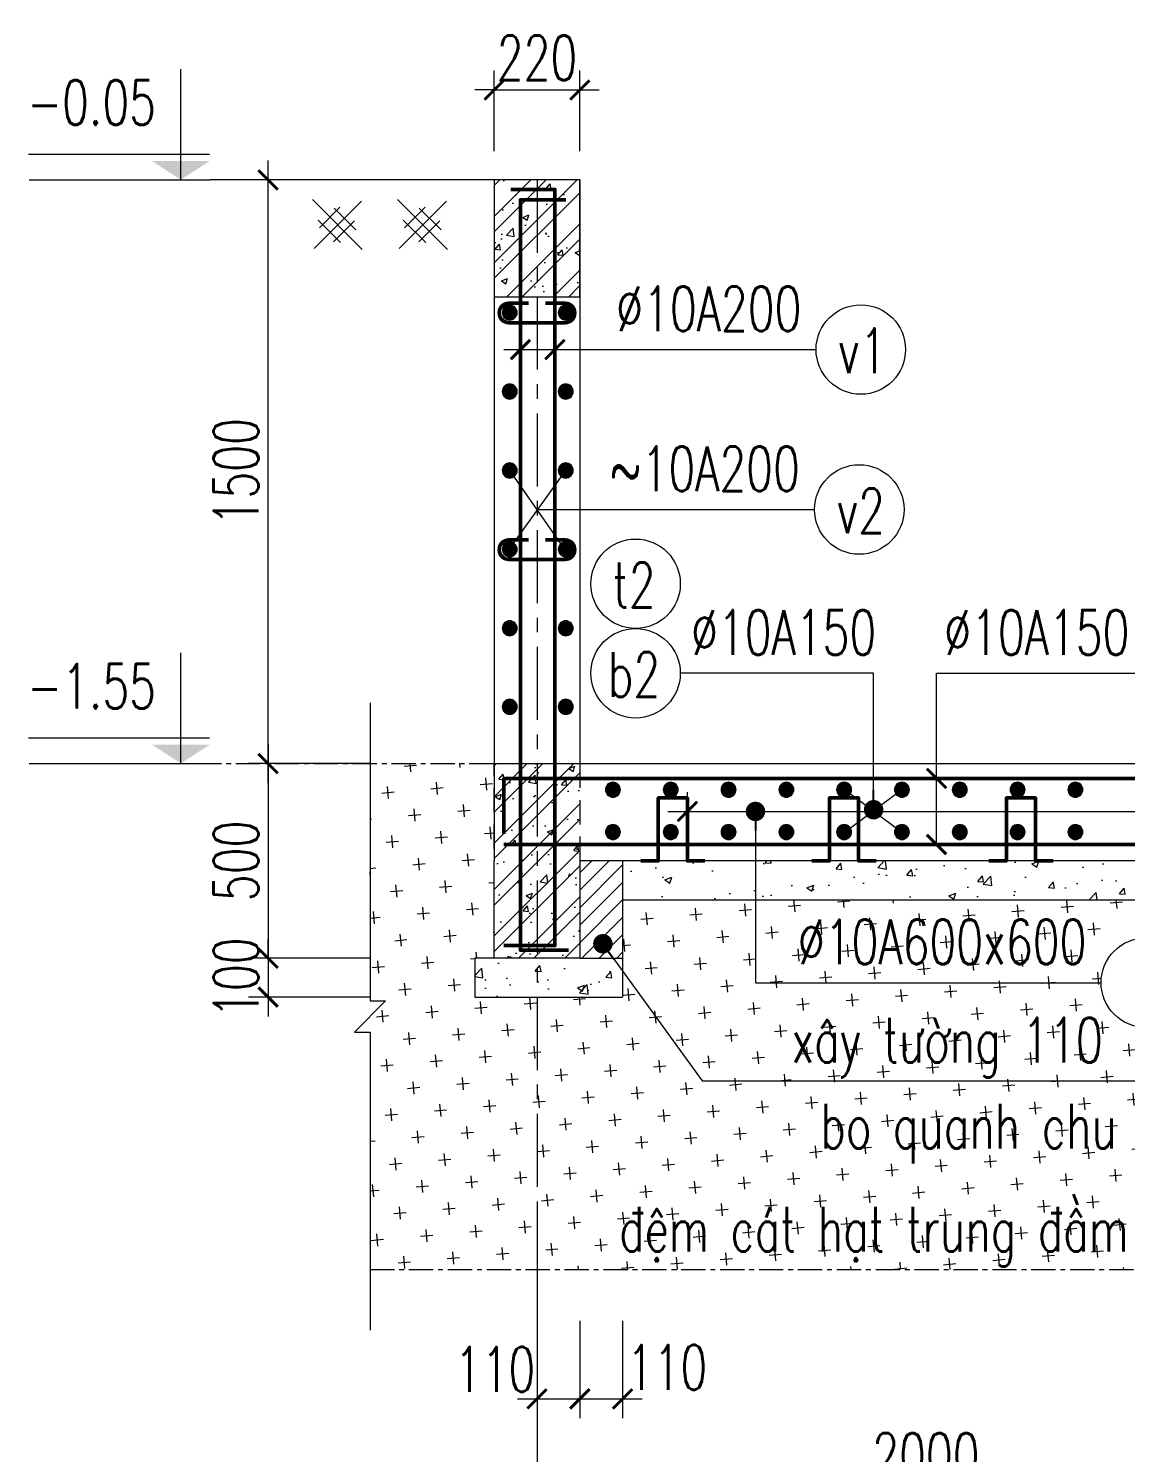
# Model space of a CAD drawing. Header units: millimetres. Extents: x 61738 to 439738, y 60858 to 151243.
# Drawn here: x 73916 to 79558, y 91936 to 99256 of the extents above; entities that cross this region are included whole.
import ezdxf
from ezdxf.enums import TextEntityAlignment as Align

# ---------------------------------------------------------------- set-up
doc = ezdxf.new("R2010")
doc.units = ezdxf.units.MM
doc.linetypes.add('CENTER', pattern=[2, 1.25, -0.25, 0.25, -0.25])
doc.linetypes.add('HIDDEN', pattern=[0.375, 0.25, -0.125])
for name, color, linetype, lineweight in [('1-THEP1', 1, 'Continuous', 50), ('10-TEXT', 4, 'Continuous', 15), ('2-THEP2', 6, 'Continuous', 50), ('3-THAY', 7, 'Continuous', 18), ('5-DUT', 2, 'HIDDEN', 15), ('6-TRUC', 8, 'CENTER', 9), ('7-HATCH', 8, 'Continuous', 13), ('8-DIM', 8, 'Continuous', 15), ('9-SO HIEU', 8, 'Continuous', 15)]:
    doc.layers.add(name, color=color, linetype=linetype, lineweight=lineweight)
doc.layers.add('KICHTHUOC', color=8, linetype='Continuous')
doc.layers.add('TEXT-Ghi chu', color=7, linetype='Continuous')
doc.styles.add('A3 - Text 2.3', font='Vnsimli.shx', dxfattribs={"width": 0.7, "height": 230})
doc.styles.add('A3-Text 2.3', font='vnsimli.shx', dxfattribs={"width": 0.7, "height": 230, "bigfont": 'vn.shx'})
doc.styles.add('S1', font='vnsimli.shx', dxfattribs={"width": 0.75})
doc.dimstyles.new('A3-1-100', dxfattribs={"dimtxt": 200, "dimasz": 120, "dimexe": 100, "dimexo": 0, "dimgap": 50, "dimtad": 1, "dimdec": 0, "dimdsep": 49, "dimtxsty": 'A3-Text 2.3', "dimblk": 'ARCHTICK', "dimcen": 10, "dimdle": 100, "dimclrd": 8, "dimclre": 8, "dimclrt": 2, "dimadec": 0, "dimazin": 2, "dimtfac": 1, "dimtdec": 0, "dimtix": 1, "dimtmove": 1, "dimatfit": 3, "dimldrblk": 'DOT', "dimfxl": 1, "dimtolj": 1, "dimtzin": 0, "dimlwd": -1, "dimlwe": -1, "dimarcsym": 0})
doc.dimstyles.new('A3-1-100x2', dxfattribs={"dimtxt": 200, "dimasz": 120, "dimexe": 100, "dimexo": 0, "dimgap": 50, "dimtad": 1, "dimdec": 0, "dimlfac": 0.5, "dimdsep": 49, "dimtxsty": 'A3-Text 2.3', "dimblk": 'ARCHTICK', "dimcen": 10, "dimdle": 100, "dimclrd": 8, "dimclre": 8, "dimclrt": 2, "dimadec": 0, "dimazin": 2, "dimtfac": 1, "dimtdec": 0, "dimtix": 1, "dimtmove": 1, "dimatfit": 3, "dimldrblk": 'DOT', "dimfxl": 1, "dimtolj": 1, "dimtzin": 0, "dimlwd": -1, "dimlwe": -1, "dimarcsym": 0})
doc.dimstyles.new('A3-1-100x4', dxfattribs={"dimtxt": 200, "dimasz": 120, "dimexe": 100, "dimexo": 0, "dimgap": 50, "dimtad": 1, "dimdec": 0, "dimlfac": 0.25, "dimdsep": 49, "dimtxsty": 'A3-Text 2.3', "dimblk": 'ARCHTICK', "dimcen": 10, "dimdle": 100, "dimclrd": 8, "dimclre": 8, "dimclrt": 2, "dimadec": 0, "dimazin": 2, "dimtfac": 1, "dimtdec": 0, "dimtix": 1, "dimtmove": 1, "dimatfit": 3, "dimldrblk": 'DOT', "dimfxl": 1, "dimtolj": 1, "dimtzin": 0, "dimlwd": -1, "dimlwe": -1, "dimarcsym": 0})

# ---------------------------------------------------------------- blocks, each defined once
blk = doc.blocks.new('DK THEP')
at = {"layer": '7-HATCH'}
h = blk.add_hatch(color=1, dxfattribs=at)
edge = h.paths.add_edge_path()
edge.add_arc((0, 0), 36.1, 0, 360)
at = {"layer": '7-HATCH', "color": 0}
blk.add_circle((0, 0), 36.1, dxfattribs=at)
blk = doc.blocks.new('_ArchTick')
at = {"color": 0, "linetype": 'ByBlock', "const_width": 0.15}
blk.add_lwpolyline([(-0.5, -0.5), (0.5, 0.5)], dxfattribs=at)
blk = doc.blocks.new('_Dot')
at = {"color": 0, "linetype": 'ByBlock', "lineweight": -2}
blk.add_line((-0.5, 0), (-1, 0), dxfattribs=at)
at = {"color": 0, "linetype": 'ByBlock', "const_width": 0.5}
blk.add_lwpolyline([(-0.25, 0, 1), (0.25, 0, 1)], format="xyb", close=True, dxfattribs=at)
blk = doc.blocks.new('*D116')
at = {"layer": '8-DIM', "color": 8, "ltscale": 500, "transparency": 16777216}
for p, q in [((76531.4, 93222.5), (76531.4, 91656.2)), ((80531.4, 93222.5), (80531.4, 91656.2))]:
    blk.add_line(p, q, dxfattribs=at)
at = {"layer": '8-DIM', "color": 8, "linetype": 'ByBlock', "ltscale": 500, "transparency": 16777216}
blk.add_line((76431.4, 91756.2), (80631.4, 91756.2), dxfattribs=at)
at = {"layer": 'Defpoints', "color": 0, "ltscale": 500, "transparency": 16777216}
for p in [(76531.4, 93222.5), (80531.4, 93222.5), (80531.4, 91756.2)]:
    blk.add_point(p, dxfattribs=at)
at = {"layer": '8-DIM', "color": 8, "ltscale": 500, "transparency": 16777216, "xscale": 100, "yscale": 100, "zscale": 100, "rotation": 180}
blk.add_blockref('_ArchTick', (76531.4, 91756.2), dxfattribs=at)
at = {"layer": '8-DIM', "color": 8, "ltscale": 500, "transparency": 16777216, "xscale": 100, "yscale": 100, "zscale": 100}
blk.add_blockref('_ArchTick', (80531.4, 91756.2), dxfattribs=at)
at = {"layer": '8-DIM', "color": 2, "ltscale": 500, "transparency": 16777216, "insert": (78531.4, 91921.2), "char_height": 230, "attachment_point": 5, "style": 'A3-Text 2.3'}
blk.add_mtext('\\A1;2000', dxfattribs=at)
blk = doc.blocks.new('*D117')
at = {"layer": '8-DIM', "color": 8, "linetype": 'ByBlock', "ltscale": 500, "transparency": 16777216}
blk.add_line((75148.6, 95377.3), (75148.6, 98577.3), dxfattribs=at)
at = {"layer": '8-DIM', "color": 8, "ltscale": 500, "transparency": 16777216}
for p, q in [((75580.1, 98477.3), (75048.6, 98477.3)), ((75580.1, 95477.3), (75048.6, 95477.3))]:
    blk.add_line(p, q, dxfattribs=at)
at = {"layer": 'Defpoints', "color": 0, "ltscale": 500, "transparency": 16777216}
for p in [(75148.6, 98477.3), (75580.1, 98477.3), (75580.1, 95477.3)]:
    blk.add_point(p, dxfattribs=at)
at = {"layer": '8-DIM', "color": 8, "ltscale": 500, "transparency": 16777216, "xscale": 100, "yscale": 100, "zscale": 100}
for p, rotation in [((75148.6, 98477.3), 90), ((75148.6, 95477.3), 270)]:
    blk.add_blockref('_ArchTick', p, dxfattribs=dict(at, rotation=rotation))
at = {"layer": '8-DIM', "color": 2, "ltscale": 500, "transparency": 16777216, "insert": (74983.6, 96977.3), "char_height": 230, "attachment_point": 5, "rotation": 90, "style": 'A3-Text 2.3'}
blk.add_mtext('\\A1;1500', dxfattribs=at)
blk = doc.blocks.new('*D118')
at = {"layer": '8-DIM', "color": 8, "linetype": 'ByBlock', "ltscale": 100, "transparency": 16777216}
blk.add_line((75148.6, 95577.3), (75148.6, 94377.3), dxfattribs=at)
at = {"layer": '8-DIM', "color": 8, "ltscale": 100, "transparency": 16777216}
for p, q in [((75673, 95477.3), (75048.6, 95477.3)), ((75673, 94477.3), (75048.6, 94477.3))]:
    blk.add_line(p, q, dxfattribs=at)
at = {"layer": 'Defpoints', "color": 0, "ltscale": 100, "transparency": 16777216}
for p in [(75673, 95477.3), (75148.6, 94477.3), (75673, 94477.3)]:
    blk.add_point(p, dxfattribs=at)
at = {"layer": '8-DIM', "color": 8, "ltscale": 100, "transparency": 16777216, "xscale": 100, "yscale": 100, "zscale": 100}
for p, rotation in [((75148.6, 95477.3), 90), ((75148.6, 94477.3), 270)]:
    blk.add_blockref('_ArchTick', p, dxfattribs=dict(at, rotation=rotation))
at = {"layer": '8-DIM', "color": 2, "ltscale": 100, "transparency": 16777216, "insert": (74983.6, 94977.3), "char_height": 230, "attachment_point": 5, "rotation": 90, "style": 'A3-Text 2.3'}
blk.add_mtext('\\A1;500', dxfattribs=at)
blk = doc.blocks.new('*D119')
at = {"layer": '8-DIM', "color": 8, "linetype": 'ByBlock', "ltscale": 100, "transparency": 16777216}
for p, q in [((75148.6, 94477.3), (75148.6, 94577.3)), ((75148.6, 94477.3), (75148.6, 94277.3)), ((75148.6, 94277.3), (75148.6, 94177.3))]:
    blk.add_line(p, q, dxfattribs=at)
at = {"layer": '8-DIM', "color": 8, "ltscale": 100, "transparency": 16777216}
for p, q in [((75673, 94477.3), (75048.6, 94477.3)), ((75673, 94277.3), (75048.6, 94277.3))]:
    blk.add_line(p, q, dxfattribs=at)
at = {"layer": 'Defpoints', "color": 0, "ltscale": 100, "transparency": 16777216}
for p in [(75673, 94477.3), (75148.6, 94277.3), (75673, 94277.3)]:
    blk.add_point(p, dxfattribs=at)
at = {"layer": '8-DIM', "color": 8, "ltscale": 100, "transparency": 16777216, "xscale": 100, "yscale": 100, "zscale": 100}
for p, rotation in [((75148.6, 94477.3), 270), ((75148.6, 94277.3), 90)]:
    blk.add_blockref('_ArchTick', p, dxfattribs=dict(at, rotation=rotation))
at = {"layer": '8-DIM', "color": 2, "ltscale": 100, "transparency": 16777216, "insert": (74983.6, 94377.3), "char_height": 230, "attachment_point": 5, "rotation": 90, "style": 'A3-Text 2.3'}
blk.add_mtext('\\A1;100', dxfattribs=at)
blk = doc.blocks.new('*U9')
at = {"layer": '10-TEXT'}
for p, q in [((17614.6, 449766.8), (17614.6, 450310.3)), ((16865.3, 449893.2), (17755.7, 449893.2)), ((16868.8, 449765.7), (17757.1, 449765.7))]:
    blk.add_line(p, q, dxfattribs=at)
at = {"layer": '10-TEXT', "color": 1}
blk.add_solid([(17755.8, 449858.1), (17614.6, 449766.8), (17473.3, 449858.1)], dxfattribs=at)
blk = doc.blocks.new('*D120')
at = {"layer": '8-DIM', "color": 8, "ltscale": 100, "transparency": 16777216}
for p, q in [((76311.5, 98624.8), (76311.5, 99039.8)), ((76751.5, 98624.8), (76751.5, 99039.8))]:
    blk.add_line(p, q, dxfattribs=at)
at = {"layer": '8-DIM', "color": 8, "linetype": 'ByBlock', "ltscale": 100, "transparency": 16777216}
for p, q in [((76311.5, 98939.8), (76211.5, 98939.8)), ((76311.5, 98939.8), (76751.5, 98939.8)), ((76751.5, 98939.8), (76851.5, 98939.8))]:
    blk.add_line(p, q, dxfattribs=at)
at = {"layer": 'Defpoints', "color": 0, "ltscale": 100, "transparency": 16777216}
for p in [(76751.5, 98939.8), (76311.5, 98624.8), (76751.5, 98624.8)]:
    blk.add_point(p, dxfattribs=at)
at = {"layer": '8-DIM', "color": 8, "ltscale": 100, "transparency": 16777216, "xscale": 100, "yscale": 100, "zscale": 100}
blk.add_blockref('_ArchTick', (76311.5, 98939.8), dxfattribs=at)
at = {"layer": '8-DIM', "color": 8, "ltscale": 100, "transparency": 16777216, "xscale": 100, "yscale": 100, "zscale": 100, "rotation": 180}
blk.add_blockref('_ArchTick', (76751.5, 98939.8), dxfattribs=at)
at = {"layer": '8-DIM', "color": 2, "ltscale": 100, "transparency": 16777216, "insert": (76531.5, 99104.8), "char_height": 230, "attachment_point": 5, "style": 'A3-Text 2.3'}
blk.add_mtext('\\A1;220', dxfattribs=at)
blk = doc.blocks.new('datTNen')
at = {"layer": '9-SO HIEU'}
for p, q in [((-133.9, -251.3), (163.9, 46.4)), ((-128.8, 36.2), (153.7, -246.2)), ((0, 0), (121.9, -121.9)), ((-96.2, -134.6), (34.2, -4.2)), ((-88.3, -79.9), (37.8, -206)), ((130.1, -76.2), (-4.5, -210.8))]:
    blk.add_line(p, q, dxfattribs=at)
blk = doc.blocks.new('*D122')
at = {"layer": '8-DIM', "color": 8, "ltscale": 100, "transparency": 16777216}
for p, q in [((76531.4, 92612.5), (76531.4, 92112.3)), ((76751.5, 92612.5), (76751.5, 92112.3))]:
    blk.add_line(p, q, dxfattribs=at)
at = {"layer": '8-DIM', "color": 8, "linetype": 'ByBlock', "ltscale": 100, "transparency": 16777216}
blk.add_line((76431.4, 92212.3), (76851.5, 92212.3), dxfattribs=at)
at = {"layer": 'Defpoints', "color": 0, "ltscale": 100, "transparency": 16777216}
for p in [(76531.4, 92612.5), (76751.5, 92612.5), (76751.5, 92212.3)]:
    blk.add_point(p, dxfattribs=at)
at = {"layer": '8-DIM', "color": 8, "ltscale": 100, "transparency": 16777216, "xscale": 100, "yscale": 100, "zscale": 100, "rotation": 180}
blk.add_blockref('_ArchTick', (76531.4, 92212.3), dxfattribs=at)
at = {"layer": '8-DIM', "color": 8, "ltscale": 100, "transparency": 16777216, "xscale": 100, "yscale": 100, "zscale": 100}
blk.add_blockref('_ArchTick', (76751.5, 92212.3), dxfattribs=at)
at = {"layer": '8-DIM', "color": 2, "ltscale": 100, "transparency": 16777216, "insert": (76315.7, 92364.2), "char_height": 230, "attachment_point": 5, "style": 'A3-Text 2.3'}
blk.add_mtext('\\A1;110', dxfattribs=at)
blk = doc.blocks.new('*D123')
at = {"layer": '8-DIM', "color": 8, "ltscale": 100, "transparency": 16777216}
for p, q in [((76751.5, 92612.5), (76751.5, 92112.3)), ((76971.5, 92612.5), (76971.5, 92112.3))]:
    blk.add_line(p, q, dxfattribs=at)
at = {"layer": '8-DIM', "color": 8, "linetype": 'ByBlock', "ltscale": 100, "transparency": 16777216}
blk.add_line((76651.5, 92212.3), (77071.5, 92212.3), dxfattribs=at)
at = {"layer": 'Defpoints', "color": 0, "ltscale": 100, "transparency": 16777216}
for p in [(76751.5, 92612.5), (76971.5, 92612.5), (76971.5, 92212.3)]:
    blk.add_point(p, dxfattribs=at)
at = {"layer": '8-DIM', "color": 8, "ltscale": 100, "transparency": 16777216, "xscale": 100, "yscale": 100, "zscale": 100, "rotation": 180}
blk.add_blockref('_ArchTick', (76751.5, 92212.3), dxfattribs=at)
at = {"layer": '8-DIM', "color": 8, "ltscale": 100, "transparency": 16777216, "xscale": 100, "yscale": 100, "zscale": 100}
blk.add_blockref('_ArchTick', (76971.5, 92212.3), dxfattribs=at)
at = {"layer": '8-DIM', "color": 2, "ltscale": 100, "transparency": 16777216, "insert": (77199.5, 92374.1), "char_height": 230, "attachment_point": 5, "style": 'A3-Text 2.3'}
blk.add_mtext('\\A1;110', dxfattribs=at)
blk = doc.blocks.new('*D268')
at = {"layer": '8-DIM', "color": 8, "ltscale": 500, "transparency": 16777216}
for p, q in [((77304.9, 95139.4), (77304.9, 95331.4)), ((79974.9, 95139.4), (79974.9, 95331.4))]:
    blk.add_line(p, q, dxfattribs=at)
at = {"layer": '8-DIM', "color": 8, "linetype": 'ByBlock', "ltscale": 500, "transparency": 16777216}
blk.add_line((77204.9, 95231.4), (80074.9, 95231.4), dxfattribs=at)
at = {"layer": 'Defpoints', "color": 0, "ltscale": 500, "transparency": 16777216}
for p in [(79974.9, 95231.4), (77304.9, 95139.4), (79974.9, 95139.4)]:
    blk.add_point(p, dxfattribs=at)
at = {"layer": '8-DIM', "color": 8, "ltscale": 500, "transparency": 16777216, "xscale": 100, "yscale": 100, "zscale": 100, "rotation": 180}
blk.add_blockref('_ArchTick', (77304.9, 95231.4), dxfattribs=at)
at = {"layer": '8-DIM', "color": 8, "ltscale": 500, "transparency": 16777216, "xscale": 100, "yscale": 100, "zscale": 100}
blk.add_blockref('_ArchTick', (79974.9, 95231.4), dxfattribs=at)

msp = doc.modelspace()

# ---------------------------------------------------------------- hatches: boundary and pattern name
at = {"layer": '7-HATCH', "ltscale": 400}
h = msp.add_hatch(dxfattribs=at)
h.set_pattern_fill('BT', color=256, scale=45, pattern_type=2)
h.set_pattern_definition([(45, (-908.51, 307.34), (-119.32427, 119.32427), []), (45, (-828.96, 307.34), (-119.32427, 119.32427), []), (50, (-908.5, 307.34), (322.7671, -28.23846), [33.75, -371.25]), (355, (-908.5, 307.34), (-62.4381, 338.4865), [27, -297]), (100.4514, (-881.6, 305), (260.3292, 310.2478), [28.6831, -315.51395]), (46.1842, (-908.5, 397.34), (480.2585, -74.4836), [50.625, -556.875]), (96.6356, (-868.5, 391.13), (420.5982, 438.353), [43.0246, -473.2708]), (351.1842, (-908.5, 397.34), (420.5979, 438.3534), [40.5, -445.5]), (21, (-863.5, 374.84), (268.6082, -181.1785), [33.75, -371.25]), (326, (-863.5, 374.84), (109.4919, 326.3175), [27, -297]), (71.4514, (-841.13, 359.74), (378.1002, 145.1387), [28.6831, -315.51395]), (37.5, (-908.51, 307.34), (5.47193, 149.80223), [0, -293.4, 0, -301.5, 0, -298.125]), (7.5, (-908.51, 307.34), (118.3813, 177.48527), [0, -171.9, 0, -286.65, 0, -113.625]), (327.5, (-1008.86, 307.34), (240.2201, -10.14969), [0, -112.5, 0, -351, 0, -465.75]), (317.5, (-1053.86, 307.34), (262.43378, 45.04724), [0, -146.25, 0, -233.1, 0, -330.75])])
h.paths.add_polyline_path([(76311.5, 97877.3), (76751.5, 97877.3), (76751.5, 98477.3), (76311.5, 98477.3)])
h = msp.add_hatch(dxfattribs=at)
h.set_pattern_fill('CROSS', color=256, scale=20, angle=5)
h.set_pattern_definition([(5, (-2611.85, 1399.39), (115.44795, 137.5855), [63.5, -190.5]), (95, (-2577.45, 1370.53), (-137.5855, 115.44795), [63.5, -190.5])])
h.paths.add_polyline_path([(75673, 92877.3), (76531.4, 92877.3), (76531.4, 94277.3), (76211.5, 94277.3), (76211.5, 94477.3), (76311.5, 94477.3), (76311.5, 95477.3), (75673, 95477.3), (75673, 94257.3), (75753, 94257.3), (75593, 94097.3), (75673, 94097.3)])
h.paths.add_polyline_path([(76531.4, 92877.3), (80531.4, 92877.3), (80531.4, 94277.3), (80091.4, 94277.3), (80091.4, 94777.3), (76971.5, 94777.3), (76971.5, 94277.3), (76531.4, 94277.3)])
h.paths.add_polyline_path([(79432.2, 94351.4, -1), (79892.2, 94351.4, -1)], flags=16)
h.paths.add_polyline_path([(81271, 94097.3), (81191, 94097.3), (81351, 94257.3), (81271, 94257.3), (81271, 95477.3), (80751.5, 95477.3), (80751.5, 94477.3), (80851.4, 94477.3), (80851.4, 94277.3), (80531.4, 94277.3), (80531.4, 92877.3), (81271, 92877.3)])
h.paths.add_polyline_path([(75765.9, 92780.5), (81157.7, 92780.5), (81157.7, 93454), (75765.9, 93454)], flags=9)
h.paths.add_polyline_path([(75239.4, 94913.7), (76006.1, 94913.7), (76006.1, 95258.7), (75239.4, 95258.7)], flags=9)
h.paths.add_polyline_path([(79485.9, 94172.5), (79853.9, 94172.5), (79853.9, 94517.5), (79485.9, 94517.5)], flags=24)
h.paths.add_polyline_path([(77696.7, 94388.5), (79414, 94388.5), (79414, 94733.5), (77696.7, 94733.5)], flags=24)
h.paths.add_polyline_path([(77465.2, 93414.5), (79852.8, 93414.5), (79852.8, 93792.4), (77465.2, 93792.4)], flags=24)
h.paths.add_polyline_path([(77434.8, 93847.7), (79533.8, 93847.7), (79533.8, 94406.3), (77434.8, 94406.3)], flags=24)
at = {"layer": '7-HATCH', "ltscale": 100}
h = msp.add_hatch(dxfattribs=at)
h.set_pattern_fill('BT', color=256, scale=45, pattern_type=2)
h.set_pattern_definition([(45, (-79474.58, 41424.26), (-119.32427, 119.32427), []), (45, (-79395.03, 41424.26), (-119.32427, 119.32427), []), (50, (-79474.58, 41424.26), (322.7671, -28.23846), [33.75, -371.25]), (355, (-79474.58, 41424.26), (-62.4381, 338.48646), [27, -297]), (100.4514, (-79447.68, 41421.9), (260.3292, 310.2478), [28.6831, -315.51395]), (46.1842, (-79474.58, 41514.26), (480.2585, -74.4836), [50.625, -556.875]), (96.6356, (-79434.56, 41508.05), (420.5982, 438.353), [43.0246, -473.2708]), (351.1842, (-79474.6, 41514.26), (420.5979, 438.3534), [40.5, -445.5]), (21, (-79429.58, 41491.76), (268.60817, -181.1785), [33.75, -371.25]), (326, (-79429.58, 41491.76), (109.4919, 326.3175), [27, -297]), (71.4514, (-79407.2, 41476.66), (378.1002, 145.1387), [28.6831, -315.51395]), (37.5, (-79474.58, 41424.26), (5.471935, 149.802234), [0, -293.4, 0, -301.5, 0, -298.125]), (7.5, (-79474.58, 41424.26), (118.38129, 177.48527), [0, -171.9, 0, -286.65, 0, -113.625]), (327.5, (-79574.93, 41424.26), (240.2201, -10.14969), [0, -112.5, 0, -351, 0, -465.75]), (317.5, (-79619.93, 41424.26), (262.43378, 45.04724), [0, -146.25, 0, -233.1, 0, -330.75])])
h.paths.add_polyline_path([(76311.5, 94477.3), (76751.5, 94477.3), (76751.5, 95477.3), (76311.5, 95477.3)])
h = msp.add_hatch(dxfattribs=at)
h.set_pattern_fill('ANSI31', color=256, scale=20)
h.set_pattern_definition([(45, (-79474.58, 41424.26), (-44.90128, 44.90128), [])])
h.paths.add_polyline_path([(76751.5, 94477.3), (76971.5, 94477.3), (76971.5, 94977.3), (76751.5, 94977.3)])
h = msp.add_hatch(dxfattribs=at)
h.set_pattern_fill('AR-CONC', color=256, scale=2)
h.set_pattern_definition([(50, (-79474.58, 41424.26), (364.36934, -31.87817), [38.1, -419.1]), (355, (-79474.58, 41424.26), (-70.48684, 382.1137), [30.48, -335.2812]), (100.45144, (-79444.2, 41421.6), (293.8825, 350.2355), [32.38, -356.1805]), (46.1842, (-79474.6, 41525.86), (542.1581, -84.0847), [57.15, -628.65]), (96.63556, (-79429.4, 41518.85), (474.8083, 494.8522), [48.57, -534.2712]), (351.18415, (-79474.6, 41525.86), (474.8083, 494.8522), [45.72, -502.9195]), (21, (-79423.78, 41500.46), (303.2288, -204.5304), [38.1, -419.1]), (326, (-79423.78, 41500.46), (123.60406, 368.3759), [30.48, -335.28]), (71.45144, (-79398.5, 41483.4), (426.83284, 163.84554), [32.38, -356.1799]), (37.5, (-79474.58, 41424.26), (6.17721, 169.11008), [0, -331.216, 0, -340.36, 0, -336.55]), (7.5, (-79474.58, 41424.26), (133.63933, 200.36115), [0, -194.056, 0, -323.596, 0, -128.27]), (327.5, (-79587.86, 41424.26), (271.18119, -11.45749), [0, -127, 0, -396.24, 0, -525.78]), (317.5, (-79638.66, 41424.26), (296.25836, 50.85298), [0, -165.1, 0, -263.144, 0, -373.38])])
h.paths.add_polyline_path([(76971.5, 94977.3), (76971.5, 94777.3), (80091.4, 94777.3), (80091.4, 94977.3)])
at = {"layer": '7-HATCH', "ltscale": 400}
h = msp.add_hatch(dxfattribs=at)
h.set_pattern_fill('AR-CONC', color=256, scale=2, style=0)
h.set_pattern_definition([(50, (-53025.1, 29051.36), (364.36934, -31.8782), [38.1, -419.1]), (355, (-53025.1, 29051.36), (-70.4857, 382.1133), [30.48, -335.28]), (100.451, (-52994.74, 29048.7), (293.885, 350.2334), [32.38, -356.18]), (46.1842, (-53025.1, 29152.96), (542.1581, -84.0847), [57.15, -628.65]), (96.6356, (-52979.9, 29145.96), (474.8085, 494.8511), [48.57, -534.27]), (351.184, (-53025.1, 29152.96), (474.8092, 494.8502), [45.72, -502.92]), (21, (-52974.3, 29127.56), (303.22976, -204.53104), [38.1, -419.1]), (326, (-52974.3, 29127.56), (123.6041, 368.3759), [30.48, -335.28]), (71.4514, (-52949.03, 29110.52), (426.833, 163.8457), [32.38, -356.18]), (37.5, (-53025.1, 29051.36), (6.17721, 169.11008), [0, -331.216, 0, -340.36, 0, -336.55]), (7.5, (-53025.1, 29051.36), (133.63933, 200.36115), [0, -194.056, 0, -323.596, 0, -128.27]), (327.5, (-53138.38, 29051.36), (271.18119, -11.45749), [0, -127, 0, -396.24, 0, -525.78]), (317.5, (-53189.18, 29051.36), (296.25836, 50.853), [0, -165.1, 0, -263.144, 0, -373.38])])
h.paths.add_polyline_path([(76971.5, 94277.3), (76971.5, 94477.3), (76751.5, 94477.3), (76311.5, 94477.3), (76211.5, 94477.3), (76211.5, 94277.3)])

# ---------------------------------------------------------------- linework, layer by layer
at = {"layer": '1-THEP1', "ltscale": 500}
msp.add_line((76361.5, 95061.4), (80701.5, 95061.4), dxfattribs=at)
at = {"layer": '1-THEP1', "ltscale": 100}
for points in [[(76397.2, 98428.5), (76623.7, 98428.5), (76623.7, 94541.9), (76361, 94541.9)], [(76693.5, 94518.4), (76446.1, 94518.4), (76446.1, 98375.7), (76680.1, 98375.7)], [(76361.5, 95115.7), (76361.5, 95401.4), (80701.5, 95401.4), (80701.5, 95099.7)]]:
    msp.add_lwpolyline(points, dxfattribs=at)
at = {"layer": '2-THEP2', "ltscale": 500}
for points in [[(76575.9, 97843.6), (76675.9, 97843.6, -1), (76675.9, 97743.6), (76386.9, 97743.6, -1), (76386.9, 97843.6), (76486.9, 97843.6)], [(76575.9, 96626.7), (76675.9, 96626.7, -1), (76675.9, 96526.7), (76386.9, 96526.7, -1), (76386.9, 96626.7), (76486.9, 96626.7)]]:
    msp.add_lwpolyline(points, format="xyb", dxfattribs=at)
for points in [[(77064.9, 94977.3), (77154.9, 94977.3), (77154.9, 95301.4), (77304.9, 95301.4), (77304.9, 94977.3), (77394.9, 94977.3)], [(77944.9, 94977.3), (78034.9, 94977.3), (78034.9, 95301.4), (78184.9, 95301.4), (78184.9, 94977.3), (78274.9, 94977.3)], [(78854.9, 94977.3), (78944.9, 94977.3), (78944.9, 95301.4), (79094.9, 95301.4), (79094.9, 94977.3), (79184.9, 94977.3)]]:
    msp.add_lwpolyline(points, dxfattribs=at)
at = {"layer": '3-THAY', "ltscale": 100}
for p, q in [((76311.5, 98477.3), (74848.7, 98477.3)), ((76311.5, 98477.3), (76311.5, 96377.3)), ((76311.5, 94477.3), (76311.5, 94977.3)), ((80311.4, 94977.3), (76751.5, 94977.3)), ((76751.5, 94977.3), (76751.5, 94477.3)), ((76971.5, 94977.3), (76971.5, 94279.3)), ((76751.5, 94477.3), (76311.5, 94477.3))]:
    msp.add_line(p, q, dxfattribs=at)
at = {"layer": '3-THAY', "ltscale": 500}
msp.add_line((76971.5, 94777.3), (80091.4, 94777.3), dxfattribs=at)
for points in [[(76311.5, 98477.3), (76311.5, 94977.3)], [(76751.5, 98477.3), (76751.5, 95477.3), (80311.5, 95477.3), (80311.5, 98477.3)]]:
    msp.add_lwpolyline(points, dxfattribs=at)
at = {"layer": '3-THAY', "ltscale": 400}
msp.add_lwpolyline([(76311.5, 97877.3), (76751.5, 97877.3), (76751.5, 98477.3), (76311.5, 98477.3)], close=True, dxfattribs=at)
at = {"layer": '3-THAY', "ltscale": 100}
msp.add_lwpolyline([(76311.5, 94477.3), (76211.5, 94477.3), (76211.5, 94277.3), (76971.5, 94277.3)], dxfattribs=at)
at = {"layer": '3-THAY', "ltscale": 400}
msp.add_lwpolyline([(76751.5, 94477.3), (76971.5, 94477.3)], dxfattribs=at)
at = {"layer": '5-DUT', "ltscale": 500}
msp.add_lwpolyline([(76311.5, 95477.3), (76751.5, 95477.3), (76751.5, 94477.3), (76311.5, 94477.3)], close=True, dxfattribs=at)
at = {"layer": '6-TRUC', "ltscale": 300}
msp.add_line((76531.4, 98477.3), (76531.4, 92006.8), dxfattribs=at)
at = {"layer": '6-TRUC', "ltscale": 100}
for points in [[(74583.4, 95477.3), (81271, 95477.3)], [(75673, 92877.3), (81271, 92877.3)]]:
    msp.add_lwpolyline(points, dxfattribs=at)
at = {"layer": '7-HATCH', "ltscale": 400}
msp.add_lwpolyline([(75673, 95789.3), (75673, 94257.3), (75753, 94257.3), (75593, 94097.3), (75673, 94097.3), (75673, 92565.3)], dxfattribs=at)
at = {"layer": '9-SO HIEU', "ltscale": 100}
for points in [[(76386.9, 96576.7), (76679.1, 96984.2)], [(76675.9, 96576.7), (76391, 96984.2)]]:
    msp.add_lwpolyline(points, dxfattribs=at)
at = {"layer": '9-SO HIEU', "ltscale": 500}
for points in [[(78116.7, 95343), (78408.1, 95125.7)], [(78408.1, 95343), (78116.7, 95125.7)]]:
    msp.add_lwpolyline(points, dxfattribs=at)
at = {"layer": '9-SO HIEU'}
for centre in [(78196.6, 97605.6), (78188.8, 96783.4), (77038.3, 96401.7), (77038.3, 95941.7), (79662.2, 94351.4)]:
    msp.add_circle(centre, 230, dxfattribs=at)

# ---------------------------------------------------------------- block references
at = {"layer": '9-SO HIEU', "linetype": 'Continuous', "xscale": -0.8611111111022183, "yscale": 0.8611111111143828, "zscale": 0.8611111111111112}
for p in [(75517.5, 98336.5), (75955.5, 98336.5)]:
    msp.add_blockref('datTNen', p, dxfattribs=at)
at = {"layer": 'KICHTHUOC', "xscale": 1.045454545455868, "yscale": 1.045454545455868, "zscale": 1.045454545455868}
for p in [(56284.5, -371732.3), (56284.5, -374732.3)]:
    msp.add_blockref('*U9', p, dxfattribs=at)
at = {"layer": 'TEXT-Ghi chu', "xscale": -1.067489280016162, "yscale": 1.067489280016162, "zscale": 1.067489280016162, "rotation": 90}
for p in [(76391, 97795.4), (76679.1, 97795.4), (76391, 97389.8), (76679.1, 97389.8), (76391, 96984.2), (76679.1, 96984.2), (76391, 96578.6), (76679.1, 96578.6), (76391, 96173), (76679.1, 96173), (76391, 95769.2), (76679.1, 95769.2)]:
    msp.add_blockref('DK THEP', p, dxfattribs=at)
at = {"layer": 'TEXT-Ghi chu', "xscale": -1.067489280016162, "yscale": 1.067489280016162, "zscale": 1.067489280016162}
for p in [(76921.8, 95343), (77219, 95343), (77516.3, 95343), (77813.6, 95343), (78110.9, 95343), (78408.1, 95343), (78705.4, 95343), (79002.7, 95343), (79300, 95343), (76921.8, 95125.7), (77219, 95125.7), (77516.3, 95125.7), (77813.6, 95125.7), (78110.9, 95125.7), (78408.1, 95125.7), (78705.4, 95125.7), (79002.7, 95125.7), (79300, 95125.7)]:
    msp.add_blockref('DK THEP', p, dxfattribs=at)

# ---------------------------------------------------------------- texts
at = {"layer": '10-TEXT', "style": 'A3 - Text 2.3', "width": 0.7}
for s, p in [('-0.05', (73909.8, 98760.1)), ('-1.55', (73909.8, 95760.1))]:
    msp.add_text(s, height=230, dxfattribs=at).set_placement(p)
at = {"layer": '10-TEXT', "style": 'S1', "width": 0.7}
for s, p in [('`10A200', (77890.9, 97700.3)), ('~10A200', (77883.1, 96878)), ('`10A150', (78276, 96036.4)), ('`10A150', (79577.7, 96036.4)), ('`10A600x600', (79356.5, 94446)), ('x©y t\xadêng 110', (79440.7, 93940.8)), ('bo quanh chu vi', (79789.8, 93499.4)), ('®Öm c¸t h¹t trung ®Çm chÆt k=0.95', (81045.5, 92969.4))]:
    msp.add_text(s, height=230, dxfattribs=at).set_placement(p, align=Align.RIGHT)
for s, p in [('v1', (78204.3, 97484.3)), ('v2', (78196.5, 96662.1)), ('t2', (77030.6, 96280.4)), ('b2', (77030.6, 95820.4))]:
    msp.add_text(s, height=230, dxfattribs=at).set_placement(p, align=Align.CENTER)

# ---------------------------------------------------------------- dimensions: what is measured, and where the dimension line sits
at = {"layer": '8-DIM', "ltscale": 100}
dim = msp.add_linear_dim(base=(76751.5, 98939.8), p1=(76311.5, 98624.8), p2=(76751.5, 98624.8), dimstyle='A3-1-100x2', override={"dimasz": 100}, dxfattribs=at)
dim.commit()
dim.dimension.update_dxf_attribs({"geometry": '*D120', "text_midpoint": (76531.5, 99104.8)})
at = {"layer": '8-DIM', "ltscale": 500}
dim = msp.add_linear_dim(base=(75148.6, 98477.3), p1=(75580.1, 95477.3), p2=(75580.1, 98477.3), angle=90, dimstyle='A3-1-100x2', override={"dimasz": 100, "dimldrblk": 'ArchTick'}, dxfattribs=at)
dim.commit()
dim.dimension.update_dxf_attribs({"geometry": '*D117', "text_midpoint": (74983.6, 96977.3)})
at = {"layer": '8-DIM', "ltscale": 100}
for base, p1, p2, picture, middle in [((75148.6, 94477.3), (75673, 95477.3), (75673, 94477.3), '*D118', (74983.6, 94977.3)), ((75148.6, 94277.3), (75673, 94477.3), (75673, 94277.3), '*D119', (74983.6, 94377.3))]:
    dim = msp.add_linear_dim(base=base, p1=p1, p2=p2, angle=90, dimstyle='A3-1-100x2', override={"dimasz": 100, "dimldrblk": 'ArchTick'}, dxfattribs=at)
    dim.commit()
    dim.dimension.update_dxf_attribs({"geometry": picture, "text_midpoint": middle})
at = {"layer": '8-DIM', "ltscale": 500}
dim = msp.add_linear_dim(base=(79974.9, 95231.4), p1=(77304.9, 95139.4), p2=(79974.9, 95139.4), text=' ', dimstyle='A3-1-100x2', override={"dimasz": 100, "dimldrblk": 'ArchTick'}, dxfattribs=at)
dim.commit()
dim.dimension.update_dxf_attribs({"geometry": '*D268', "text_midpoint": (78639.9, 95231.4)})
dim = msp.add_linear_dim(base=(80531.4, 91756.2), p1=(76531.4, 93222.5), p2=(80531.4, 93222.5), dimstyle='A3-1-100x2', override={"dimasz": 100, "dimldrblk": 'ArchTick'}, dxfattribs=at)
dim.commit()
dim.dimension.update_dxf_attribs({"geometry": '*D116', "text_midpoint": (78531.4, 91921.2)})
at = {"layer": '8-DIM', "ltscale": 100}
for base, p1, p2, picture, middle in [((76751.5, 92212.3), (76531.4, 92612.5), (76751.5, 92612.5), '*D122', (76315.7, 92199.2)), ((76971.5, 92212.3), (76751.5, 92612.5), (76971.5, 92612.5), '*D123', (77199.5, 92209.1))]:
    dim = msp.add_linear_dim(base=base, p1=p1, p2=p2, dimstyle='A3-1-100x2', override={"dimasz": 100}, dxfattribs=at)
    dim.commit()
    dim.dimension.update_dxf_attribs({"geometry": picture, "text_midpoint": middle, "dimtype": 160})

# ---------------------------------------------------------------- leaders
at = {"layer": '9-SO HIEU', "ltscale": 500}
for points, override in [([(76446.1, 97605.6), (77033.5, 97605.6)], {"dimasz": 100, "dimtad": 0, "dimldrblk": 'ArchTick'}), ([(76623.7, 97605.6), (77124.3, 97605.6)], {"dimasz": 100, "dimtad": 0, "dimldrblk": 'ArchTick'}), ([(78585.9, 95401.4), (78585.9, 95941.7), (79653.3, 95941.7)], {"dimasz": 100, "dimgap": 50, "dimtad": 0, "dimldrblk": 'ArchTick'}), ([(78585.9, 95061.4), (78585.9, 95941.7)], {"dimasz": 100, "dimgap": 50, "dimtad": 0, "dimldrblk": 'ArchTick'})]:
    msp.add_leader(points, dimstyle='A3-1-100x2', override=override, dxfattribs=at)
at = {"layer": '9-SO HIEU', "ltscale": 100}
for points, dimstyle, override in [([(76361.4, 97605.6), (77124.3, 97605.6), (77966.6, 97605.6)], 'A3-1-100', {"dimasz": 100, "dimgap": 1.2, "dimtad": 0, "dimldrblk": 'None'}), ([(76531.4, 96783.4), (76557.9, 96783.4), (77958.8, 96783.4)], 'A3-1-100', {"dimasz": 100, "dimgap": 1.2, "dimtad": 0, "dimldrblk": 'None'}), ([(76870.1, 94551.2), (77380.3, 93846.1), (79824.1, 93846.1)], 'A3-1-100x2', {"dimasz": 100, "dimtad": 0})]:
    msp.add_leader(points, dimstyle=dimstyle, override=override, dxfattribs=at)
at = {"layer": '9-SO HIEU', "ltscale": 400}
for points in [[(78262.4, 95240.3), (78262.4, 95941.7), (77268.3, 95941.7)], [(77654.9, 95231.4), (77654.9, 94351.4), (79432.2, 94351.4)]]:
    msp.add_leader(points, dimstyle='A3-1-100x4', override={"dimasz": 100, "dimtad": 0}, dxfattribs=at)

doc.saveas('drawing.dxf')
